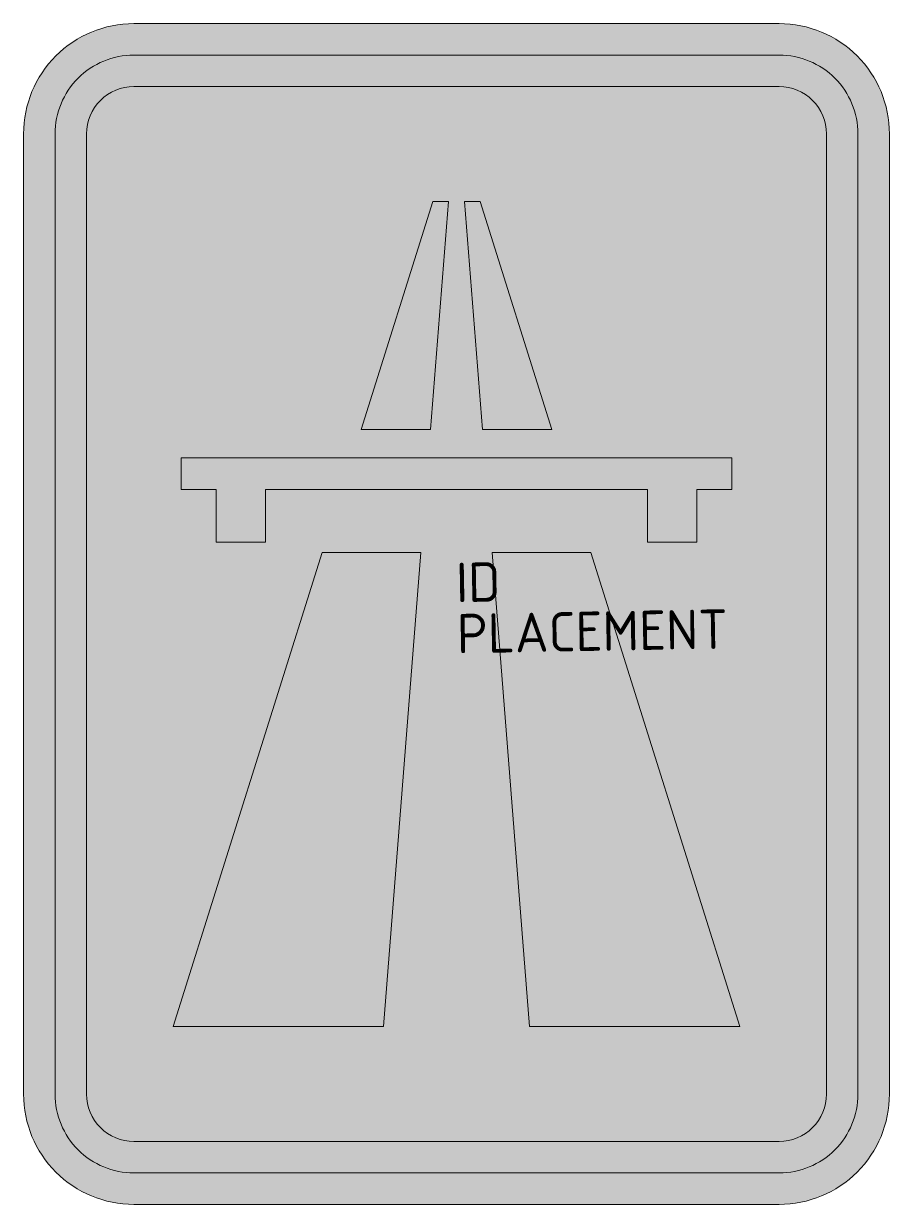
# Model space of a CAD drawing. Extents: x -2.75 to 2.75, y -3.75 to 3.75.
import ezdxf
from ezdxf.enums import TextEntityAlignment as Align

# ---------------------------------------------------------------- set-up
doc = ezdxf.new("R2010")
doc.units = 0
doc.styles.add('NLCS-ISO', font='NLCS-ISO.ttf', dxfattribs={"height": 0.25})

msp = doc.modelspace()

# ---------------------------------------------------------------- hatches: boundary and pattern name
at = {"true_color": 0x005b8c}
h = msp.add_hatch(color=146, dxfattribs=at)
h.dxf.hatch_style = 1
h.paths.add_polyline_path([(0, 3.75), (-2.05, 3.75, 0.414214), (-2.75, 3.05), (-2.75, -3.05, 0.414214), (-2.05, -3.75), (0, -3.75), (0, -3.55), (-2.05, -3.55, -0.414214), (-2.55, -3.05), (-2.55, 3.05, -0.414214), (-2.05, 3.55), (0, 3.55)])
h = msp.add_hatch(color=146, dxfattribs=at)
h.dxf.hatch_style = 1
h.paths.add_polyline_path([(2.05, 3.75), (0, 3.75), (0, 3.55), (2.05, 3.55, -0.414214), (2.55, 3.05), (2.55, -3.05, -0.414214), (2.05, -3.55), (0, -3.55), (0, -3.75), (2.05, -3.75, 0.414214), (2.75, -3.05), (2.75, 3.05, 0.414214)])
at = {"true_color": 0xf1f0ea}
h = msp.add_hatch(color=7, dxfattribs=at)
h.dxf.hatch_style = 1
h.paths.add_polyline_path([(0, 3.55), (-2.05, 3.55, 0.414214), (-2.55, 3.05), (-2.55, -3.05, 0.414214), (-2.05, -3.55), (0, -3.55), (0, -3.35), (-2.05, -3.35, -0.414214), (-2.35, -3.05), (-2.35, 3.05, -0.414214), (-2.05, 3.35), (0, 3.35)])
h = msp.add_hatch(color=7, dxfattribs=at)
h.dxf.hatch_style = 1
h.paths.add_polyline_path([(2.05, 3.55), (0, 3.55), (0, 3.35), (2.05, 3.35, -0.414214), (2.35, 3.05), (2.35, -3.05, -0.414214), (2.05, -3.35), (0, -3.35), (0, -3.55), (2.05, -3.55, 0.414214), (2.55, -3.05), (2.55, 3.05, 0.414214)])
at = {"true_color": 0x005b8c}
h = msp.add_hatch(color=146, dxfattribs=at)
h.dxf.hatch_style = 1
h.paths.add_polyline_path([(-0.1506, 2.6197), (-0.0502, 2.6197), (0.0502, 2.6197), (0, 3.35), (-2.05, 3.35, 0.414214), (-2.35, 3.05), (-2.35, -3.05, 0.414214), (-2.05, -3.35), (0, -3.35), (-0.4637, -2.6197), (-1.7999, -2.6197), (-0.8526, 0.3896), (-0.2262, 0.3896), (-0.0255, 0.7912), (-1.2142, 0.7912), (-1.2142, 0.4565), (-1.5274, 0.4565), (-1.5274, 0.7912), (-1.7497, 0.7912), (-1.7497, 0.992), (0.0749, 0.992), (0.1645, 1.1712), (-0.1645, 1.1712), (-0.6065, 1.1712)])
h = msp.add_hatch(color=146, dxfattribs=at)
h.dxf.hatch_style = 1
h.paths.add_polyline_path([(2.35, 3.05, 0.414214), (2.05, 3.35), (0, 3.35), (0.0502, 2.6197), (0.1506, 2.6197), (0.6065, 1.1712), (0.1645, 1.1712), (0.0749, 0.992), (1.7497, 0.992), (1.7497, 0.7912), (1.5274, 0.7912), (1.5274, 0.4565), (1.2142, 0.4565), (1.2142, 0.7912), (-0.0255, 0.7912), (-0.2262, 0.3896), (0.2262, 0.3896), (0.8526, 0.3896), (1.7999, -2.6197), (0.4637, -2.6197), (-0.4637, -2.6197), (0, -3.35), (2.05, -3.35, 0.414214), (2.35, -3.05)])
at = {"true_color": 0xf1f0ea}
h = msp.add_hatch(color=7, dxfattribs=at)
h.dxf.hatch_style = 1
h.paths.add_polyline_path([(-0.1645, 1.1712), (-0.6065, 1.1712), (-0.1506, 2.6197), (-0.0502, 2.6197)])
at = {"true_color": 0x005b8c}
h = msp.add_hatch(color=146, dxfattribs=at)
h.dxf.hatch_style = 1
h.paths.add_polyline_path([(0.0502, 2.6197), (-0.0502, 2.6197), (-0.1645, 1.1712), (0.1645, 1.1712)], flags=17)
at = {"true_color": 0xf1f0ea}
h = msp.add_hatch(color=7, dxfattribs=at)
h.dxf.hatch_style = 1
h.paths.add_polyline_path([(0.6065, 1.1712), (0.1506, 2.6197), (0.0502, 2.6197), (0.1645, 1.1712)])
h = msp.add_hatch(color=7, dxfattribs=at)
h.dxf.hatch_style = 1
h.paths.add_polyline_path([(1.2142, 0.7912), (1.2142, 0.4565), (1.5274, 0.4565), (1.5274, 0.7912), (1.7497, 0.7912), (1.7497, 0.992), (-1.7497, 0.992), (-1.7497, 0.7912), (-1.5274, 0.7912), (-1.5274, 0.4565), (-1.2142, 0.4565), (-1.2142, 0.7912)])
h = msp.add_hatch(color=7, dxfattribs=at)
h.dxf.hatch_style = 1
h.paths.add_polyline_path([(-0.8526, 0.3896), (-0.2262, 0.3896), (-0.4637, -2.6197), (-1.7999, -2.6197)])
at = {"true_color": 0x005b8c}
h = msp.add_hatch(color=146, dxfattribs=at)
h.dxf.hatch_style = 1
h.paths.add_polyline_path([(0.2262, 0.3896), (-0.2262, 0.3896), (-0.4637, -2.6197), (0.4637, -2.6197)])
at = {"true_color": 0xf1f0ea}
h = msp.add_hatch(color=7, dxfattribs=at)
h.dxf.hatch_style = 1
h.paths.add_polyline_path([(0.8526, 0.3896), (0.2262, 0.3896), (0.4637, -2.6197), (1.7999, -2.6197)])

# ---------------------------------------------------------------- linework, layer by layer
at = {"color": 146, "lineweight": 0, "true_color": 0x005b8c}
msp.add_lwpolyline([(-2.05, -3.75), (2.05, -3.75, 0.414214), (2.75, -3.05), (2.75, 3.05, 0.414214), (2.05, 3.75), (-2.05, 3.75, 0.414214), (-2.75, 3.05), (-2.75, -3.05, 0.414214)], format="xyb", close=True, dxfattribs=at)
at = {"color": 7, "lineweight": 0, "true_color": 0xf1f0ea}
for points in [[(-2.05, -3.55), (2.05, -3.55, 0.414214), (2.55, -3.05), (2.55, 3.05, 0.414214), (2.05, 3.55), (-2.05, 3.55, 0.414214), (-2.55, 3.05), (-2.55, -3.05, 0.414214)], [(-2.05, -3.35), (2.05, -3.35, 0.414214), (2.35, -3.05), (2.35, 3.05, 0.414214), (2.05, 3.35), (-2.05, 3.35, 0.414214), (-2.35, 3.05), (-2.35, -3.05, 0.414214)]]:
    msp.add_lwpolyline(points, format="xyb", close=True, dxfattribs=at)
for points in [[(-0.1645, 1.1712), (-0.6065, 1.1712), (-0.1506, 2.6197), (-0.0502, 2.6197)], [(0.6065, 1.1712), (0.1506, 2.6197), (0.0502, 2.6197), (0.1645, 1.1712)], [(1.2142, 0.7912), (1.2142, 0.4565), (1.5274, 0.4565), (1.5274, 0.7912), (1.7497, 0.7912), (1.7497, 0.992), (-1.7497, 0.992), (-1.7497, 0.7912), (-1.5274, 0.7912), (-1.5274, 0.4565), (-1.2142, 0.4565), (-1.2142, 0.7912)], [(-0.8526, 0.3896), (-0.2262, 0.3896), (-0.4637, -2.6197), (-1.7999, -2.6197)], [(0.8526, 0.3896), (0.2262, 0.3896), (0.4637, -2.6197), (1.7999, -2.6197)]]:
    msp.add_lwpolyline(points, close=True, dxfattribs=at)

# ---------------------------------------------------------------- texts
at = {"style": 'NLCS-ISO'}
msp.add_attdef('ID', text='', height=0.25, rotation=1, dxfattribs=at).set_placement((0, 0), align=Align.BOTTOM_LEFT)
msp.add_attdef('PLACEMENT', text='', height=0.25, rotation=1, dxfattribs=at).set_placement((0, 0), align=Align.TOP_LEFT)

doc.saveas('drawing.dxf')
